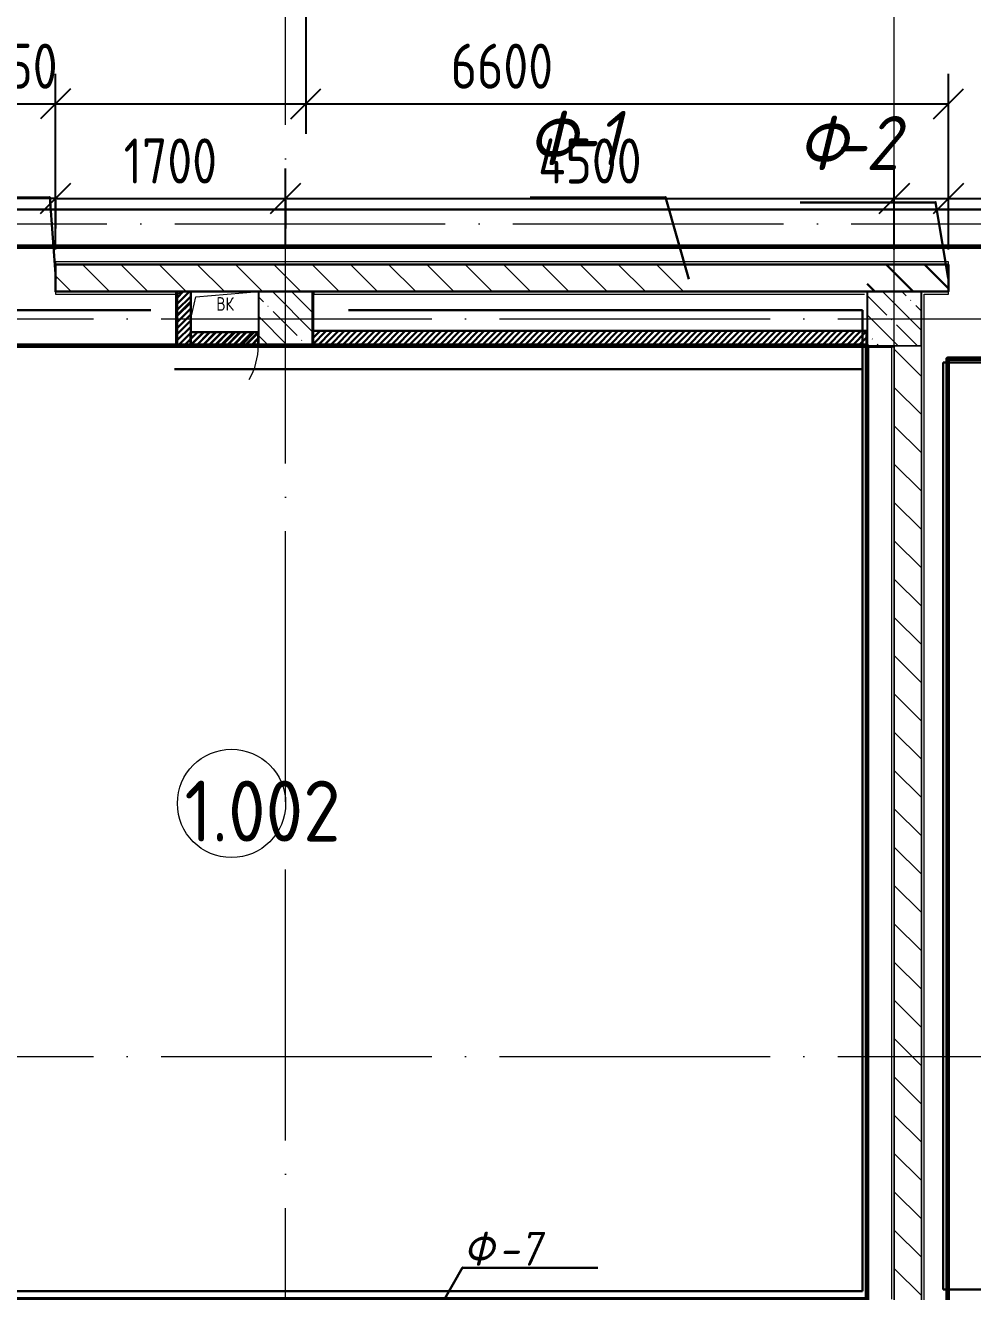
# Model space of a CAD drawing. Header units: millimetres. Extents: x -592259 to 288321, y -552984 to 293768.
# Drawn here: x 20328 to 27329, y 43789 to 53142 of the extents above; entities that cross this region are included whole.
import ezdxf

# ---------------------------------------------------------------- set-up
doc = ezdxf.new("R2010")
doc.units = ezdxf.units.MM
doc.linetypes.add('ADSK_Линия сетки', pattern=[2500, 2000, -250, 0, -250])
doc.layers.get('Defpoints').update_dxf_attribs({"color": 250})
for name, color, linetype, lineweight in [('0) блоки', 6, 'Continuous', 30), ('0.3) ПГП 5 вып', 4, 'Continuous', 30), ('2)Фарх готовы', 3, 'Continuous', 30), ('2)Фархверки', 40, 'Continuous', 30), ('4) Штукатурка', 6, 'Continuous', 30), ('4.5) Штук Гипсовая по ЖБ', 6, 'Continuous', 30), ('4.6) Швы', 6, 'Continuous', 30), ('4.7) Штук. 6 вып.', 6, 'Continuous', 30), ('6.1) Шпаклевка 5 вып.', 160, 'Continuous', 60), ('A-____-____-DIMS', 250, 'Continuous', 9), ('A-AREA-____-IDEN', 250, 'Continuous', 9), ('A-DETL-GENF-OTLN', 250, 'Continuous', 5), ('A-DOOR-____-MCUT', 250, 'Continuous', 5), ('A-DOOR-____-OTLN', 250, 'Continuous', 5), ('A-GLAZ-____-OTLN', 250, 'Continuous', 5), ('A-WALL-____-MCUT', 250, 'Continuous', 13), ('A-WALL-____-PATT', 250, 'Continuous', 13), ('A-WALL-FNSH-MCUT', 250, 'Continuous', 13), ('S-COLS-____-MCUT', 250, 'Continuous', 25), ('S-COLS-____-OTLN', 250, 'Continuous', 9), ('S-GRID-____-OTLN', 250, 'Continuous', 9)]:
    doc.layers.add(name, color=color, linetype=linetype, lineweight=lineweight)
doc.styles.add('ISOCPEUR', font='isocpeur.ttf', dxfattribs={"width": 0.8, "height": 100})
doc.styles.add('ISOCPEUR_1', font='isocpeur.ttf', dxfattribs={"width": 0.9, "height": 250})
doc.styles.add('ISOCPEUR_I', font='isocpeui.ttf', dxfattribs={"width": 0.9, "height": 12.5})
doc.styles.get("Standard").update_dxf_attribs({"font": 'ГОСТ тип А.ttf'})
doc.dimstyles.new('А3', dxfattribs={"dimtxt": 333, "dimasz": 222, "dimexe": 222, "dimexo": 111, "dimgap": 111, "dimtad": 1, "dimtoh": 1, "dimdec": 0, "dimrnd": 0.0015, "dimzin": 0, "dimdsep": 46, "dimtxsty": 'Standard', "dimblk": 'OBLIQUE', "dimcen": 0, "dimclrd": 7, "dimclre": 7, "dimclrt": 7, "dimadec": 0, "dimazin": 0, "dimtfac": 1, "dimtdec": 0, "dimtofl": 0, "dimtmove": 0, "dimatfit": 3, "dimfxl": 1, "dimtolj": 1, "dimtzin": 0, "dimarcsym": 0})
pattern_1 = [(135, (0, 0), (-141.42136, -141.42136), [])]
pattern_2 = [(45, (0, 0), (-70.71068, 70.71068), [])]

# ---------------------------------------------------------------- blocks, each defined once
blk = doc.blocks.new('BSC_Колонна _Прямоугольная - 400x400-V9-Кладочный план на отм_ 0_000_ Секция 1_')
at = {"layer": 'S-COLS-____-OTLN', "lineweight": 5}
h = blk.add_hatch(dxfattribs=at)
h.set_pattern_fill('FP_16', color=256, style=0, pattern_type=2)
h.set_pattern_definition([(135, (-22249.98, -50975), (-142.5619, -142.5619), []), (135, (-22107.42, -50975), (-142.5619, -142.5619), [252.016, -50.403, 3.353, -47.05])])
h.paths.add_polyline_path([(-200, -200), (200, -200), (200, 200), (-200, 200), (-200, -9.5)])
at = {"layer": 'S-COLS-____-MCUT'}
for p, q in [((200, 200), (-200, 200)), ((-200, 200), (-200, -200)), ((200, -200), (200, 200)), ((-200, -200), (200, -200))]:
    blk.add_line(p, q, dxfattribs=at)
blk = doc.blocks.new('_Wn_-As_OpeningMEP_floor__Rectangular - _Wn_-As_OpeningMEP_floor__Rectangular-V6-Кладочный план на отм_ 0_000_ Секция 1_')
at = {"layer": 'A-DETL-GENF-OTLN'}
for p, q in [((-250, -50), (-212.2, 112.2)), ((-212.2, 112.2), (250, 150))]:
    blk.add_line(p, q, dxfattribs=at)
blk = doc.blocks.new('АР_Люк - ЛРС_ВК_500х400_наружный_NCS S 1000-N-42722041-Кладочный план на отм_ 0_000_ Секция 1_')
at = {"layer": 'A-DOOR-____-OTLN'}
h = blk.add_hatch(dxfattribs=at)
h.set_pattern_fill('FP_29', color=256, style=0, pattern_type=2)
h.set_pattern_definition([(45, (125, 0), (-22.6274, 22.6274), [])])
h.paths.add_polyline_path([(375, 50), (-125, 50), (-125, -50), (375, -50)])
at = {"layer": 'A-DETL-GENF-OTLN', "lineweight": 9}
for p, q in [((375, 50), (-125, 50)), ((-125, 50), (-125, -50)), ((375, -50), (375, 50)), ((-125, -50), (375, -50))]:
    blk.add_line(p, q, dxfattribs=at)
at = {"layer": 'A-DOOR-____-MCUT'}
blk.add_arc((375, 50), 500, 150, 180, dxfattribs=at)
blk = doc.blocks.new('AAR_СКБ_Марка_Помещения - Номер-17325395-Кладочный план на отм_ 0_000_ Секция 1_')
at = {"layer": 'A-AREA-____-IDEN'}
blk.add_circle((0, 1.502), 4, dxfattribs=at)
blk = doc.blocks.new('_Oblique')
at = {"color": 0, "linetype": 'ByBlock', "lineweight": -2}
blk.add_line((-0.5, -0.5), (0.5, 0.5), dxfattribs=at)
blk = doc.blocks.new('DIMBLOCK278-Кладочный план на отм_ 0_000_ Секция 1_')
at = {"layer": 'A-____-____-DIMS', "color": 7, "lineweight": -2, "transparency": 16777216}
for p, q in [((20550, 51862.2), (22250, 51862.2)), ((20550, 51851.2), (20550, 51640.2)), ((22250, 51851.2), (22250, 51640.2))]:
    blk.add_line(p, q, dxfattribs=at)
at = {"layer": 'Defpoints', "color": 0, "transparency": 16777216}
for p in [(20550, 51962.2), (22250, 51962.2), (22250, 51862.2)]:
    blk.add_point(p, dxfattribs=at)
at = {"layer": 'A-____-____-DIMS', "color": 7, "lineweight": -2, "transparency": 16777216, "xscale": 222, "yscale": 222, "zscale": 222, "rotation": 180}
blk.add_blockref('_Oblique', (20550, 51862.2), dxfattribs=at)
at = {"layer": 'A-____-____-DIMS', "color": 7, "lineweight": -2, "transparency": 16777216, "xscale": 222, "yscale": 222, "zscale": 222}
blk.add_blockref('_Oblique', (22250, 51862.2), dxfattribs=at)
at = {"layer": 'A-____-____-DIMS', "color": 7, "transparency": 16777216, "insert": (21400, 52139.7), "char_height": 333, "width": 2.299, "attachment_point": 5}
blk.add_mtext('\\A1;1700', dxfattribs=at)
blk = doc.blocks.new('DIMBLOCK425-Кладочный план на отм_ 0_000_ Секция 1_')
at = {"layer": 'A-____-____-DIMS', "color": 7, "lineweight": -2, "transparency": 16777216}
for p, q in [((17950, 54564), (17950, 52340.2)), ((22400, 54564), (22400, 52340.2)), ((17950, 52562.2), (22400, 52562.2))]:
    blk.add_line(p, q, dxfattribs=at)
at = {"layer": 'Defpoints', "color": 0, "transparency": 16777216}
for p in [(17950, 54675), (22400, 54675), (22400, 52562.2)]:
    blk.add_point(p, dxfattribs=at)
at = {"layer": 'A-____-____-DIMS', "color": 7, "lineweight": -2, "transparency": 16777216, "xscale": 222, "yscale": 222, "zscale": 222, "rotation": 180}
blk.add_blockref('_Oblique', (17950, 52562.2), dxfattribs=at)
at = {"layer": 'A-____-____-DIMS', "color": 7, "lineweight": -2, "transparency": 16777216, "xscale": 222, "yscale": 222, "zscale": 222}
blk.add_blockref('_Oblique', (22400, 52562.2), dxfattribs=at)
at = {"layer": 'A-____-____-DIMS', "color": 7, "transparency": 16777216, "insert": (20175, 52839.7), "char_height": 333, "width": 2.651, "attachment_point": 5}
blk.add_mtext('\\A1;4450', dxfattribs=at)
blk = doc.blocks.new('*D612')
at = {"layer": 'A-____-____-DIMS', "color": 7, "lineweight": -2, "transparency": 16777216}
for p, q in [((18050, 51486), (18050, 52084.2)), ((20550, 51486), (20550, 52084.2)), ((20550, 51862.2), (18050, 51862.2))]:
    blk.add_line(p, q, dxfattribs=at)
at = {"layer": 'Defpoints', "color": 0, "transparency": 16777216}
for p in [(18050, 51862.2), (18050, 51375), (20550, 51375)]:
    blk.add_point(p, dxfattribs=at)
at = {"layer": 'A-____-____-DIMS', "color": 7, "lineweight": -2, "transparency": 16777216, "xscale": 222, "yscale": 222, "zscale": 222, "rotation": 180}
blk.add_blockref('_Oblique', (18050, 51862.2), dxfattribs=at)
at = {"layer": 'A-____-____-DIMS', "color": 7, "lineweight": -2, "transparency": 16777216, "xscale": 222, "yscale": 222, "zscale": 222}
blk.add_blockref('_Oblique', (20550, 51862.2), dxfattribs=at)
at = {"layer": 'A-____-____-DIMS', "color": 7, "transparency": 16777216, "insert": (19300, 52139.7), "char_height": 333, "attachment_point": 5}
blk.add_mtext('\\A1;2500', dxfattribs=at)
blk = doc.blocks.new('*D617')
at = {"layer": 'A-____-____-DIMS', "color": 7, "lineweight": -2, "transparency": 16777216}
for p, q in [((22250, 51506), (22250, 52084.2)), ((26750, 51486), (26750, 52084.2)), ((22250, 51862.2), (26750, 51862.2))]:
    blk.add_line(p, q, dxfattribs=at)
at = {"layer": 'Defpoints', "color": 0, "transparency": 16777216}
for p in [(26750, 51862.2), (22250, 51395), (26750, 51375)]:
    blk.add_point(p, dxfattribs=at)
at = {"layer": 'A-____-____-DIMS', "color": 7, "lineweight": -2, "transparency": 16777216, "xscale": 222, "yscale": 222, "zscale": 222, "rotation": 180}
blk.add_blockref('_Oblique', (22250, 51862.2), dxfattribs=at)
at = {"layer": 'A-____-____-DIMS', "color": 7, "lineweight": -2, "transparency": 16777216, "xscale": 222, "yscale": 222, "zscale": 222}
blk.add_blockref('_Oblique', (26750, 51862.2), dxfattribs=at)
at = {"layer": 'A-____-____-DIMS', "color": 7, "transparency": 16777216, "insert": (24500, 52139.7), "char_height": 333, "attachment_point": 5}
blk.add_mtext('\\A1;4500', dxfattribs=at)
blk = doc.blocks.new('*D618')
at = {"layer": 'A-____-____-DIMS', "color": 7, "lineweight": -2, "transparency": 16777216}
for p, q in [((26750, 51486), (26750, 52084.2)), ((27150, 51506), (27150, 52084.2)), ((26750, 51862.2), (27150, 51862.2)), ((27150, 51862.2), (28260, 51862.2))]:
    blk.add_line(p, q, dxfattribs=at)
at = {"layer": 'Defpoints', "color": 0, "transparency": 16777216}
for p in [(27150, 51862.2), (26750, 51375), (27150, 51395)]:
    blk.add_point(p, dxfattribs=at)
at = {"layer": 'A-____-____-DIMS', "color": 7, "lineweight": -2, "transparency": 16777216, "xscale": 222, "yscale": 222, "zscale": 222, "rotation": 180}
blk.add_blockref('_Oblique', (26750, 51862.2), dxfattribs=at)
at = {"layer": 'A-____-____-DIMS', "color": 7, "lineweight": -2, "transparency": 16777216, "xscale": 222, "yscale": 222, "zscale": 222}
blk.add_blockref('_Oblique', (27150, 51862.2), dxfattribs=at)
at = {"layer": 'A-____-____-DIMS', "color": 7, "transparency": 16777216, "insert": (27816, 52139.7), "char_height": 333, "attachment_point": 5}
blk.add_mtext('\\A1;400', dxfattribs=at)
blk = doc.blocks.new('*D619')
at = {"layer": 'A-____-____-DIMS', "color": 7, "lineweight": -2, "transparency": 16777216}
for p, q in [((27150, 51506), (27150, 52084.2)), ((29650, 51496), (29650, 52084.2)), ((27150, 51862.2), (29650, 51862.2))]:
    blk.add_line(p, q, dxfattribs=at)
at = {"layer": 'Defpoints', "color": 0, "transparency": 16777216}
for p in [(29650, 51862.2), (27150, 51395), (29650, 51385)]:
    blk.add_point(p, dxfattribs=at)
at = {"layer": 'A-____-____-DIMS', "color": 7, "lineweight": -2, "transparency": 16777216, "xscale": 222, "yscale": 222, "zscale": 222, "rotation": 180}
blk.add_blockref('_Oblique', (27150, 51862.2), dxfattribs=at)
at = {"layer": 'A-____-____-DIMS', "color": 7, "lineweight": -2, "transparency": 16777216, "xscale": 222, "yscale": 222, "zscale": 222}
blk.add_blockref('_Oblique', (29650, 51862.2), dxfattribs=at)
at = {"layer": 'A-____-____-DIMS', "color": 7, "transparency": 16777216, "insert": (28400, 52139.7), "char_height": 333, "attachment_point": 5}
blk.add_mtext('\\A1;2500', dxfattribs=at)
blk = doc.blocks.new('*D1898')
at = {"layer": '0) блоки', "color": 7, "lineweight": -2, "transparency": 16777216}
for p, q in [((20550, 51486), (20550, 52784.2)), ((27150, 51486), (27150, 52784.2)), ((20550, 52562.2), (27150, 52562.2))]:
    blk.add_line(p, q, dxfattribs=at)
at = {"layer": 'Defpoints', "color": 0, "transparency": 16777216}
for p in [(27150, 52562.2), (20550, 51375), (27150, 51375)]:
    blk.add_point(p, dxfattribs=at)
at = {"layer": '0) блоки', "color": 7, "lineweight": -2, "transparency": 16777216, "xscale": 222, "yscale": 222, "zscale": 222, "rotation": 180}
blk.add_blockref('_Oblique', (20550, 52562.2), dxfattribs=at)
at = {"layer": '0) блоки', "color": 7, "lineweight": -2, "transparency": 16777216, "xscale": 222, "yscale": 222, "zscale": 222}
blk.add_blockref('_Oblique', (27150, 52562.2), dxfattribs=at)
at = {"layer": '0) блоки', "color": 7, "transparency": 16777216, "insert": (23850, 52839.7), "char_height": 333, "attachment_point": 5}
blk.add_mtext('\\A1;6600', dxfattribs=at)

msp = doc.modelspace()

# ---------------------------------------------------------------- hatches: boundary and pattern name
at = {"layer": '0) блоки'}
h = msp.add_hatch(dxfattribs=at)
h.set_pattern_fill('FP_1', color=5, style=0, pattern_type=2)
h.set_pattern_definition(pattern_1)
h.paths.add_polyline_path([(34257.4781, 51175), (34259.9781, 51175), (34259.9781, 51375), (30439.9781, 51375), (30439.9781, 51175), (34116.5005, 51175)])
h.paths.add_polyline_path([(30438.9781, 51175), (30438.9781, 51375), (29650, 51375), (29650, 51175), (29718.4065, 51175)])
h.paths.add_polyline_path([(26969.9781, 51175), (27150, 51175), (27150, 51375), (26549.9781, 51375), (26549.9781, 51175), (26949.9781, 51175)])
at = {"layer": '0.3) ПГП 5 вып'}
h = msp.add_hatch(dxfattribs=at)
h.set_pattern_fill('ANSI31', color=256, scale=10)
h.paths.add_polyline_path([(21550, 51175), (21450, 51175), (21450, 50775), (21550, 50775)])
h = msp.add_hatch(dxfattribs=at)
h.set_pattern_fill('ANSI31', color=256, scale=10)
h.paths.add_polyline_path([(22449.9781, 50775), (26549.9781, 50775), (26549.9781, 50884.2046), (22449.9781, 50884.2046)])
h = msp.add_hatch(dxfattribs=at)
h.set_pattern_fill('ANSI31', color=256, scale=10)
h.paths.add_polyline_path([(21549.4493, 50875), (22049.4493, 50875), (22049.4493, 50775), (21549.4493, 50775)])
at = {"layer": 'A-WALL-____-PATT', "lineweight": 15}
h = msp.add_hatch(dxfattribs=at)
h.set_pattern_fill('FP_1', color=5, style=0, pattern_type=2)
h.set_pattern_definition(pattern_1)
h.paths.add_polyline_path([(25229.9781, 51175), (25249.9781, 51175), (25249.9781, 51375), (20550, 51375), (20550, 51175), (23121.2655, 51175)])
h.paths.add_polyline_path([(17959.9781, 51175), (18050, 51175), (18050, 51375), (17250, 51375), (17250, 51175), (17949.9781, 51175)])
h.paths.add_polyline_path([(14750, 51175), (14750, 51375), (8750, 51375), (8750, 51175), (14325.0774, 51175)])
h = msp.add_hatch(dxfattribs=at)
h.set_pattern_fill('FP_6', color=94, style=0, pattern_type=2)
h.set_pattern_definition(pattern_2)
h.paths.add_polyline_path([(21450, 50775), (21550, 50775), (21550, 51175), (21450, 51175), (21450, 50965.4827)])
h = msp.add_hatch(dxfattribs=at)
h.set_pattern_fill('FP_6', color=94, style=0, pattern_type=2)
h.set_pattern_definition(pattern_2)
h.paths.add_polyline_path([(21550, 50775), (22049.9781, 50775), (22049.4493, 50875), (21550, 50875)])
h = msp.add_hatch(dxfattribs=at)
h.set_pattern_fill('FP_1', color=256, style=0, pattern_type=2)
h.set_pattern_definition(pattern_1)
h.paths.add_polyline_path([(26750, 43725), (26950, 43725), (26950, 50775), (26750, 50775), (26750, 43875.3878)])
at = {"layer": 'S-COLS-____-OTLN', "lineweight": 5}
h = msp.add_hatch(dxfattribs=at)
h.set_pattern_fill('FP_8', color=256, style=0, pattern_type=2)
h.set_pattern_definition([(135, (0, 0), (-142.5612, -142.5612), []), (135, (142.56, 0), (-142.5612, -142.5612), [252.016, -50.403, 3.353, -47.05])])
h.paths.add_polyline_path([(26557.2764, 50775), (26949.9781, 50775), (26949.9781, 51175), (26549.9781, 51175), (26549.9781, 50775)])

# ---------------------------------------------------------------- linework, layer by layer
at = {"layer": '0) блоки'}
msp.add_lwpolyline([(20550, 51375), (27150, 51375), (27150, 51175), (20550, 51175)], close=True, dxfattribs=at)
at = {"layer": '0.3) ПГП 5 вып'}
for points in [[(21550, 51175), (21450, 51175), (21450, 50775), (21550, 50775)], [(22449.9781, 50775), (26549.9781, 50775), (26549.9781, 50884.2046), (22449.9781, 50884.2046)], [(21549.4493, 50875), (22049.4493, 50875), (22049.4493, 50775), (21549.4493, 50775)]]:
    msp.add_lwpolyline(points, close=True, dxfattribs=at)
at = {"layer": '2)Фарх готовы'}
for p, q in [((19508.7273, 51869.8833), (20508.7273, 51869.8833)), ((24059.6318, 51869.8833), (25059.6318, 51869.8833)), ((26054.9104, 51833.0884), (27054.9104, 51833.0884))]:
    msp.add_line(p, q, dxfattribs=at)
for points in [[(20554.0345, 51270.7156), (20508.7273, 51873.0272)], [(25231.472, 51267.0724), (25059.6318, 51873.0272)], [(27147.6334, 51270.7156), (27054.9104, 51836.2322)]]:
    msp.add_lwpolyline(points, close=True, dxfattribs=at)
at = {"layer": '2)Фархверки'}
msp.add_line((23559.5764, 43965.9133), (24559.5764, 43965.9133), dxfattribs=at)
msp.add_lwpolyline([(23254.2562, 43431.1125), (23559.5764, 43968.5571)], close=True, dxfattribs=at)
at = {"layer": '4) Штукатурка'}
for p, q in [((168.377, 51780.8726), (32309.064, 51780.8726)), ((21255.5124, 51036.9223), (17950.6976, 51036.9223)), ((26515.2265, 51036.9223), (22716.8201, 51036.9223)), ((26515.2265, 43793.7697), (26515.2265, 51036.9223)), ((30125.4016, 50652.5586), (27110.0429, 50652.5586)), ((27110.0429, 50652.5586), (27110.0429, 43805.7372))]:
    msp.add_line(p, q, dxfattribs=at)
at = {"layer": '4.5) Штук Гипсовая по ЖБ'}
for p, q in [((17950.6976, 43793.7697), (26515.2265, 43793.7697)), ((27110.0429, 43805.7372), (35625.6855, 43805.7372))]:
    msp.add_line(p, q, dxfattribs=at)
at = {"layer": '4.6) Швы'}
msp.add_lwpolyline([(23333.8646, 43793.7697), (22698.1323, 43793.7697)], dxfattribs=at)
at = {"layer": '4.7) Штук. 6 вып.'}
msp.add_lwpolyline([(21430.2822, 50603.3336), (26515.2265, 50603.3336)], dxfattribs=at)
at = {"layer": '6.1) Шпаклевка 5 вып.'}
msp.add_lwpolyline([(32309.064, 51506.1101), (168.377, 51506.1101), (168.377, 54540.8287), (9100, 54540.8287)], dxfattribs=at)
for points in [[(17864.0818, 43735), (26549.9781, 43735), (26549.9781, 50775), (17864.0818, 50775)], [(27141.9221, 43712.5), (35773.8304, 43712.5), (35773.8304, 50678.2066), (27141.9221, 50678.2066)]]:
    msp.add_lwpolyline(points, close=True, dxfattribs=at)
at = {"layer": 'A-____-____-DIMS'}
msp.add_line((26750, 39906.0281), (26750, 61202.0051), dxfattribs=at)
at = {"layer": 'A-WALL-____-MCUT', "lineweight": 15}
for p, q in [((20550, 51375), (20550, 51175)), ((20550, 51375), (26549.9781, 51375)), ((27150, 51375), (26549.9781, 51375)), ((27150, 51175), (27150, 51375)), ((22049.9781, 51175), (20550, 51175)), ((21439, 51175), (21439, 50765)), ((21440, 50765), (21440, 51175)), ((21550, 51175), (21450, 51175)), ((21450, 51175), (21450, 50775)), ((21550, 50875), (21550, 51175)), ((22449.9781, 51175), (26549.9781, 51175)), ((22459.9781, 51175), (22459.9781, 51155)), ((27150, 51175), (26549.9781, 51175)), ((22050, 50875), (21550, 50875)), ((21439, 50765), (21440, 50765)), ((21450, 50775), (22050, 50775)), ((26749.9781, 50765), (26729.9781, 50765)), ((26750, 50775), (26750, 43725)), ((26950, 50775), (26750, 50775)), ((26950, 43725), (26950, 50775))]:
    msp.add_line(p, q, dxfattribs=at)
at = {"layer": 'A-WALL-FNSH-MCUT', "lineweight": 15}
for p, q in [((27150, 51395), (20550, 51395)), ((20550, 51395), (20550, 51375)), ((27150, 51375), (27150, 51395)), ((20550, 51175), (20550, 51155)), ((26949.9781, 51175), (26949.9781, 43728)), ((27150, 51155), (27150, 51175)), ((20550, 51155), (21439, 51155)), ((22459.9781, 50765), (22459.9781, 51155)), ((22459.9781, 51155), (26529.9781, 51155)), ((26969.9781, 43728), (26969.9781, 51155)), ((26969.9781, 51155), (27150, 51155)), ((26539.9781, 50865), (26539.9781, 50765)), ((26549.9781, 50775), (26549.9781, 50865)), ((21450, 50775), (21440, 50775)), ((21440, 50765), (22459.9781, 50765)), ((26539.9781, 50765), (26729.9781, 50765)), ((26749.9781, 50775), (26549.9781, 50775)), ((26729.9781, 50765), (26729.9781, 43735)), ((26749.9781, 43725), (26749.9781, 50775))]:
    msp.add_line(p, q, dxfattribs=at)
at = {"layer": 'S-COLS-____-MCUT'}
for p, q in [((26949.9781, 51175), (26549.9781, 51175)), ((26549.9781, 51175), (26549.9781, 50775)), ((26949.9781, 50775), (26949.9781, 51175)), ((26549.9781, 50775), (26750, 50775))]:
    msp.add_line(p, q, dxfattribs=at)
at = {"layer": 'S-COLS-____-OTLN'}
msp.add_line((26750, 50775), (26949.9781, 50775), dxfattribs=at)
at = {"layer": 'S-GRID-____-OTLN', "linetype": 'ADSK_Линия сетки'}
for p, q in [((22250, 39906.0281), (22250, 61202.0051)), ((-3569.5512, 51675.0006), (72376.0288, 51675.0006)), ((-3669.3683, 50975.0006), (71106.0288, 50975.0006)), ((-3669.3683, 45525.0006), (72376.0288, 45525.0006))]:
    msp.add_line(p, q, dxfattribs=at)

# ---------------------------------------------------------------- block references
at = {"layer": 'A-AREA-____-IDEN', "xscale": 99.99999999999993, "yscale": 99.99999999999993, "zscale": 99.99999999999993}
msp.add_blockref('AAR_СКБ_Марка_Помещения - Номер-17325395-Кладочный план на отм_ 0_000_ Секция 1_', (21851.5799, 47244.7404), dxfattribs=at)
at = {"layer": 'A-DOOR-____-OTLN', "color": 50, "rotation": 180}
msp.add_blockref('АР_Люк - ЛРС_ВК_500х400_наружный_NCS S 1000-N-42722041-Кладочный план на отм_ 0_000_ Секция 1_', (21924.4493, 50825), dxfattribs=at)
at = {"layer": 'A-GLAZ-____-OTLN'}
msp.add_blockref('_Wn_-As_OpeningMEP_floor__Rectangular - _Wn_-As_OpeningMEP_floor__Rectangular-V6-Кладочный план на отм_ 0_000_ Секция 1_', (21800, 51025), dxfattribs=at)
at = {"layer": 'S-COLS-____-OTLN'}
msp.add_blockref('BSC_Колонна _Прямоугольная - 400x400-V9-Кладочный план на отм_ 0_000_ Секция 1_', (22249.9781, 50975), dxfattribs=at)

# ---------------------------------------------------------------- texts
at = {"layer": '2)Фарх готовы', "char_height": 400, "attachment_point": 1, "style": 'ISOCPEUR_I'}
for s, insert, width in [('\\fISOCPEUR|b0|i1|c204|p34|;Ф', (24038.8936, 52508.9362), 312.658125), ('\\fISOCPEUR|b0|i1|c204|p34|;Ф', (24038.8936, 52508.9362), 312.658125), ('-1', (24296.8624, 52508.9362), 384.81), ('\\fISOCPEUR|b0|i1|c204|p34|;Ф', (26034.1723, 52472.1413), 312.658125), ('\\fISOCPEUR|b0|i1|c204|p34|;Ф', (26034.1723, 52472.1413), 312.658125), ('-2', (26292.141, 52472.1413), 448.945)]:
    msp.add_mtext(s, dxfattribs=dict(at, insert=insert, width=width))
at = {"layer": '2)Фархверки', "attachment_point": 1}
for s, insert, char_height, width, style in [('ВК', (21740.021, 51133.9554), 100, 160.3375, 'ISOCPEUR'), ('\\fISOCPEUR|b0|i1|c204|p34|;Ф', (23563.6782, 44231.0487), 250, 312.658125, 'ISOCPEUR_I'), ('\\fISOCPEUR|b0|i1|c204|p34|;Ф', (23563.6782, 44231.0487), 250, 312.658125, 'ISOCPEUR_I'), ('-7', (23821.6469, 44231.0487), 250, 448.945, 'ISOCPEUR_I'), ('-7', (23821.6469, 44231.0487), 250, 448.945, 'ISOCPEUR_I')]:
    msp.add_mtext(s, dxfattribs=dict(at, insert=insert, char_height=char_height, width=width, style=style))
at = {"layer": 'A-AREA-____-IDEN', "insert": (21503.7557, 47563.4709), "char_height": 450, "width": 800.885812, "attachment_point": 1, "style": 'ISOCPEUR_1'}
msp.add_mtext('1.002', dxfattribs=at)

# ---------------------------------------------------------------- dimensions: what is measured, and where the dimension line sits
at = {"layer": '0) блоки'}
dim = msp.add_linear_dim(base=(27150, 52562.2023), p1=(20550, 51375), p2=(27150, 51375), dimstyle='А3', dxfattribs=at)
dim.commit()
dim.dimension.update_dxf_attribs({"geometry": '*D1898', "text_midpoint": (23850, 52839.7023)})
at = {"layer": 'A-____-____-DIMS'}
for base, p1, p2, picture, middle in [((22400, 52562.2023), (17949.9781, 54675), (22400, 54675.0006), 'DIMBLOCK425-Кладочный план на отм_ 0_000_ Секция 1_', (20174.989, 52839.7023)), ((18050, 51862.2023), (20550, 51375), (18050, 51375), '*D612', (19300, 52139.7023)), ((22250, 51862.2023), (20550, 51962.1872), (22250, 51962.1872), 'DIMBLOCK278-Кладочный план на отм_ 0_000_ Секция 1_', (21400, 52139.7023)), ((26750, 51862.2023), (22250, 51395), (26750, 51375), '*D617', (24500, 52139.7023)), ((27150, 51862.2023), (26750, 51375), (27150, 51395), '*D618', (27816, 52139.7023)), ((29650, 51862.2023), (27150, 51395), (29650, 51385), '*D619', (28400, 52139.7023))]:
    dim = msp.add_linear_dim(base=base, p1=p1, p2=p2, dimstyle='А3', dxfattribs=at)
    dim.commit()
    dim.dimension.update_dxf_attribs({"geometry": picture, "text_midpoint": middle})

doc.saveas('drawing.dxf')
